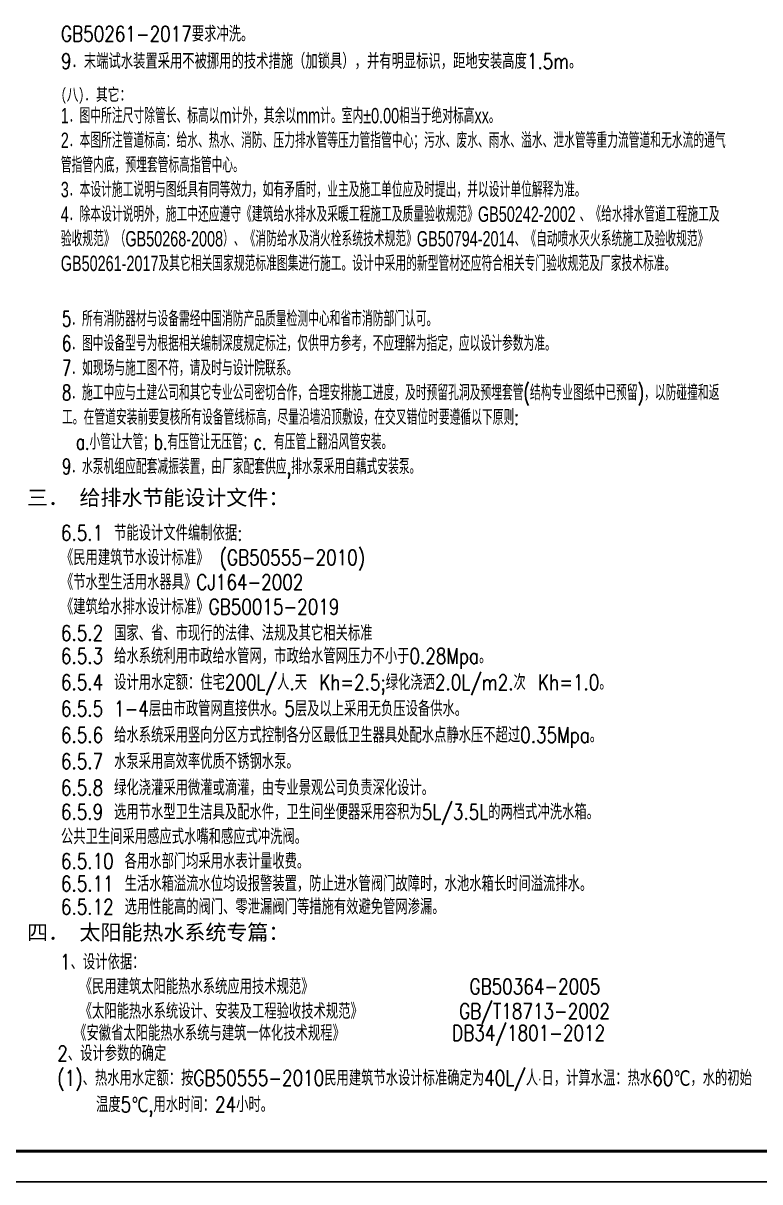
# Model space of a CAD drawing. Extents: x 27938 to 1042331, y -235042 to 1535213.
# Drawn here: x 693836 to 717781, y 874465 to 912125 of the extents above; entities that cross this region are included whole.
import ezdxf

# ---------------------------------------------------------------- set-up
doc = ezdxf.new("R2010")
doc.units = 0
doc.header["$LTSCALE"] = 1000
doc.header["$MEASUREMENT"] = 0
for name, color, linetype in [('0s-水标注', 7, 'Continuous'), ('0s_水标注', 7, 'Continuous'), ('图框', 140, 'Continuous')]:
    doc.layers.add(name, color=color, linetype=linetype)
doc.layers.add('yichutu', color=7, linetype='Continuous', true_color=0xffffff, plot=False)
doc.styles.add('HZ', font='txt', dxfattribs={"bigfont": 'hztxt'})
doc.styles.add('HZTXT', font='COMPLEX', dxfattribs={"width": 0.7, "bigfont": 'HZTXT'})

# ---------------------------------------------------------------- blocks, each defined once
blk = doc.blocks.new('TK')
at = {"layer": '图框'}
blk.add_lwpolyline([(465375, 548714), (549475, 548714), (549475, 489314), (465375, 489314)], close=True, dxfattribs=at)
blk.add_lwpolyline([(465375, 548714), (549475, 548714), (549475, 489314), (465375, 489314)], close=True, dxfattribs=at)
at = {"layer": '图框', "const_width": 100}
blk.add_lwpolyline([(548475, 490314), (548475, 547714), (467875, 547714), (467875, 490314)], close=True, dxfattribs=at)
blk = doc.blocks.new('yct-841-594-84100-59399.9999999999-100-1000.0')
at = {"layer": 'yichutu', "color": 7, "true_color": 0xffffff}
blk.add_lwpolyline([(0, 0), (0, 59400), (84100, 59400), (84100, 0)], close=True, dxfattribs=at)

msp = doc.modelspace()

# ---------------------------------------------------------------- block references
msp.add_blockref('TK', (202139.1, 385151.7))
at = {"layer": 'yichutu'}
msp.add_blockref('yct-841-594-84100-59399.9999999999-100-1000.0', (667514.1, 874465.3), dxfattribs=at)

# ---------------------------------------------------------------- texts
at = {"layer": '0s-水标注', "color": 0, "char_height": 500, "width": 14500, "attachment_point": 1, "style": 'HZ'}
for s, insert in [('\\P{\\fSimHei|b0|i0|c134|p2;三． 给排水节能设计文件：}', (693961.8, 897787.7)), ('\\P{\\fSimHei|b0|i0|c134|p2;四． 太阳能热水系统专篇：}', (693961.8, 883658.2))]:
    msp.add_mtext(s, dxfattribs=dict(at, insert=insert))
at = {"layer": '0s_水标注', "color": 0, "style": 'HZ', "width": 0.8}
for s, p in [('GB50261-2017要求冲洗。', (695065.9, 911525.4)), ('9．末端试水装置采用不被挪用的技术措施（加锁具），并有明显标识，距地安装高度1.5m。', (695065.9, 910640.3)), ('6.5.1 节能设计文件编制依据:', (695063.8, 895307)), ('《民用建筑节水设计标准》 (GB50555-2010)', (695063.8, 894507)), ('《节水型生活用水器具》CJ164-2002', (695063.8, 893707)), ('《建筑给水排水设计标准》GB50015-2019', (695063.8, 892907)), ('6.5.2 国家、省、市现行的法律、法规及其它相关标准 ', (695063.8, 892050.9)), ('6.5.3 给水系统利用市政给水管网，市政给水管网压力不小于0.28Mpa。', (695063.8, 891307)), ('6.5.4 设计用水定额：住宅200L/人.天\u3000Kh=2.5;绿化浇洒2.0L/m2.次\u3000Kh=1.0。', (695063.8, 890450.9)), ('6.5.5 1-4层由市政管网直接供水。5层及以上采用无负压设备供水。 ', (695063.8, 889594.7)), ('6.5.6 给水系统采用竖向分区方式控制各分区最低卫生器具处配水点静水压不超过0.35Mpa。 ', (695063.8, 888738.6)), ('6.5.7 水泵采用高效率优质不锈钢水泵。 ', (695063.8, 887882.4)), ('6.5.8 绿化浇灌采用微灌或滴灌，由专业景观公司负责深化设计。 ', (695063.8, 887026.3)), ('6.5.9 选用节水型卫生洁具及配水件，卫生间坐便器采用容积为5L/3.5L的两档式冲洗水箱。', (695063.8, 886238.1)), ('公共卫生间采用感应式水嘴和感应式冲洗阀。 ', (695063.8, 885438.1)), ('6.5.10 各用水部门均采用水表计量收费。', (695063.8, 884638.1)), ('6.5.11 生活水箱溢流水位均设报警装置，防止进水管阀门故障时，水池水箱长时间溢流排水。 ', (695063.8, 883907.1)), ('6.5.12 选用性能高的阀门、零泄漏阀门等措施有效避免管网渗漏。', (695063.8, 883155)), ('1、设计依据：', (695036.2, 881363.2))]:
    msp.add_text(s, height=500, dxfattribs=at).set_placement(p)
at = {"layer": '0s_水标注', "style": 'HZ', "width": 0.8}
for s, p in [(' 《民用建筑太阳能热水系统应用技术规范》             GB50364-2005', (695317.5, 880563.2)), (' 《太阳能热水系统设计、安装及工程验收技术规范》        GB/T18713-2002', (695317.5, 879763.2)), ('2、设计参数的确定', (694943.7, 878389.5)), ('(1)、热水用水定额：按GB50555-2010民用建筑节水设计标准确定为40L/人·日，计算水温：热水60℃，水的初始', (694946.6, 877589.5)), ('温度5℃,用水时间：24小时。', (696203.7, 876729.5))]:
    msp.add_text(s, height=500, dxfattribs=at).set_placement(p)
at = {"layer": '0s_水标注', "color": 1, "style": 'HZ', "width": 0.8}
msp.add_text('《安徽省太阳能热水系统与建筑一体化技术规程》         DB34/1801-2012', height=500, dxfattribs=at).set_placement((695492.2, 879052.9))
at = {"layer": '0s_水标注', "color": 0, "char_height": 500, "width": 21570.464, "attachment_point": 1, "line_spacing_factor": 0.96, "style": 'HZTXT'}
for s, insert in [('{\\fSimHei|b0|i0|c134|p2;\\H0.8x;\\C7;(八)．其它：\\P\\Fros,hztxt|c134;\\H1.25x;1．图中所注尺寸除管长、标高以m计外，其余以mm计。室内±0.00相当于绝对标高xx。\\P2．本图所注管道标高：给水、热水、消防、压力排水管等压力管指管中心；污水、废水、雨水、溢水、泄水管等重力流管道和无水流的通气管指管内底，预埋套管标高指管中心。\\P3．本设计施工说明与图纸具有同等效力，如有矛盾时，业主及施工单位应及时提出，并以设计单位解释为准。\\P4．除本设计说明外，施工中还应遵守《建筑给水排水及采暖工程施工及质量验收规范》GB50242-2002 、《给水排水管道工程施工及验收规范》（GB50268-2008）、《消防给水及消火栓系统技术规范》GB50794-2014、《自动喷水灭火系统施工及验收规范》 GB50261-2017及其它相关国家规范标准图集进行施工。设计中采用的新型管材还应符合相关专门验收规范及厂家技术标准。}', (695058.9, 910008.5)), ('\\pi458.3;{\\C7;\\P\\pi0;5．所有消防器材与设备需经中国消防产品质量检测中心和省市消防部门认可。\\P6．图中设备型号为根据相关编制深度规定标注，仅供甲方参考，不应理解为指定，应以设计参数为准。\\P7．如现场与施工图不符，请及时与设计院联系。\\P8．施工中应与土建公司和其它专业公司密切合作，合理安排施工进度，及时预留孔洞及预埋套管(结构专业图纸中已预留)，以防碰撞和返工。在管道安装前要复核所有设备管线标高，尽量沿墙沿顶敷设，在交叉错位时要遵循以下原则:\\P\\pi458.3;a.小管让大管；b.有压管让无压管；c. 有压管上翻沿风管安装。\\P\\pi0;9．水泵机组应配套减振装置，由厂家配套供应,排水泵采用自藕式安装泵。}', (695098.5, 903568.5))]:
    msp.add_mtext(s, dxfattribs=dict(at, insert=insert))

doc.saveas('drawing.dxf')
